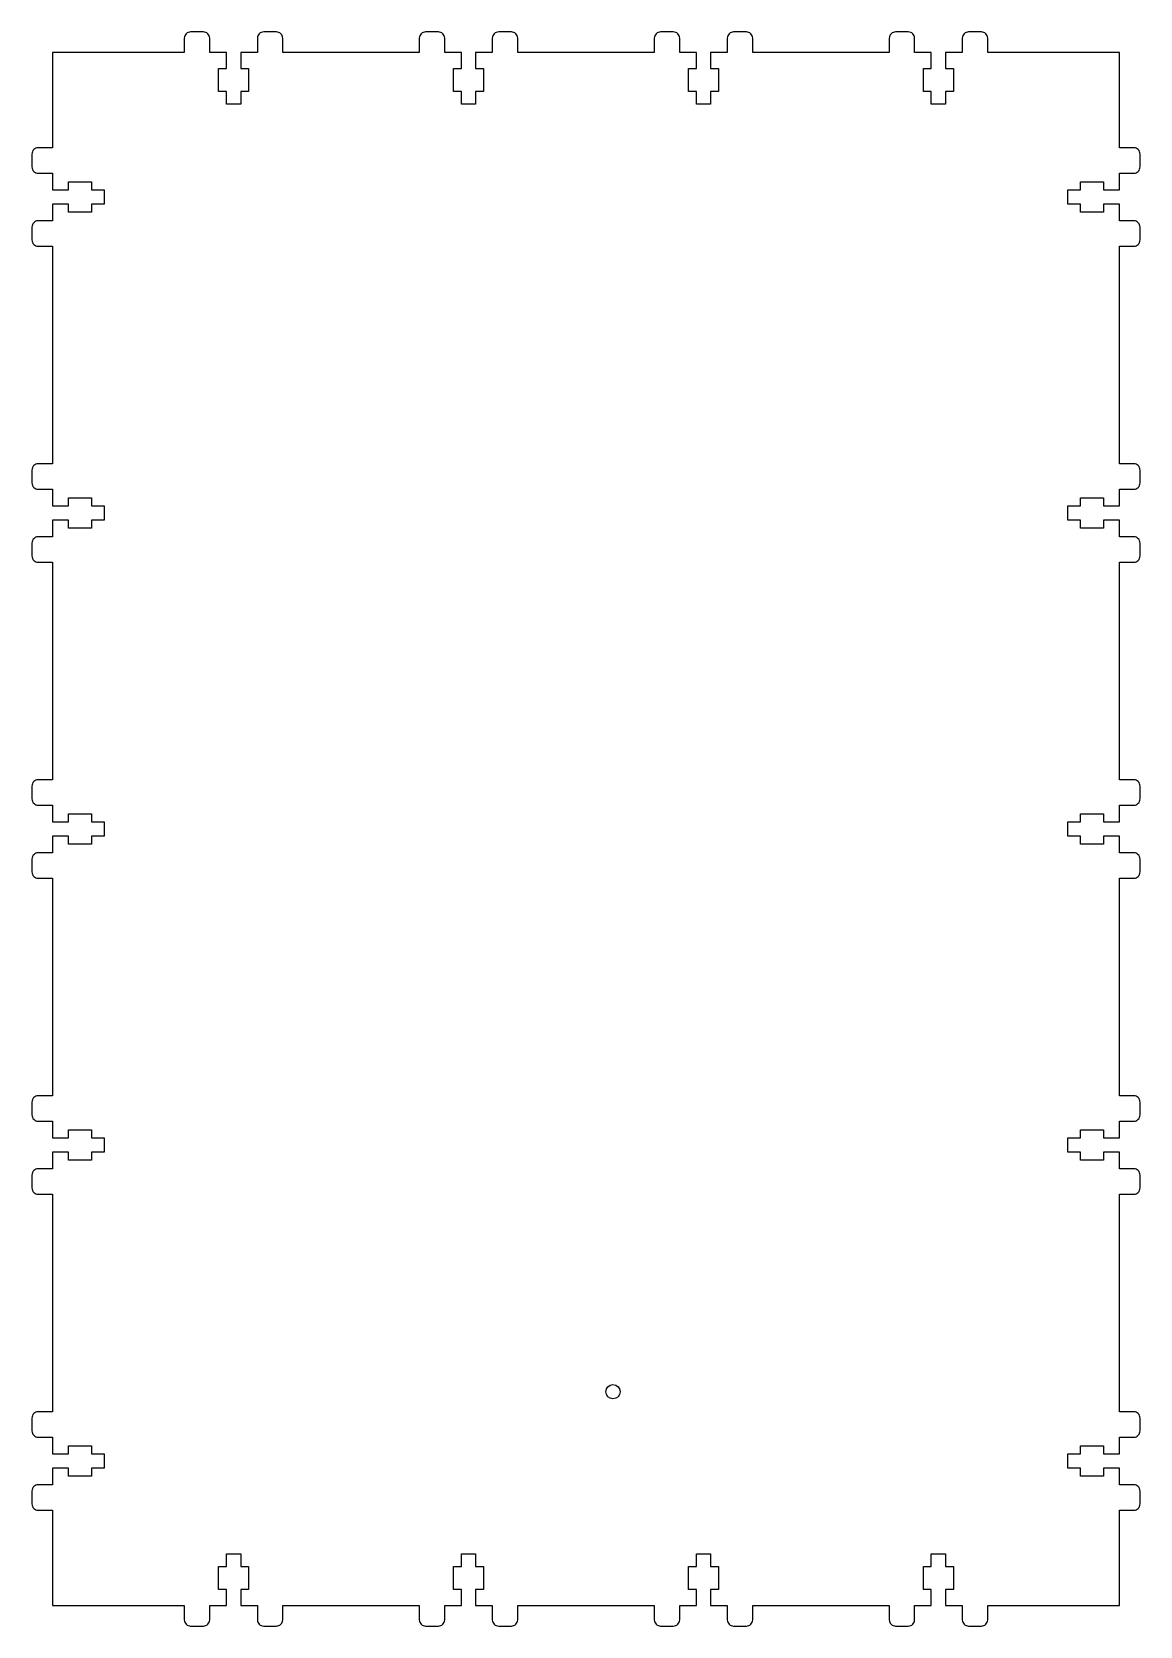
# Model space of a CAD drawing. Header units: millimetres. Extents: x -7 to 342, y -7 to 496.
import ezdxf

# ---------------------------------------------------------------- set-up
doc = ezdxf.new("R2010")
doc.units = ezdxf.units.MM

msp = doc.modelspace()

# ---------------------------------------------------------------- linework, layer by layer
msp.add_lwpolyline([(331, 147.25), (336, 147.25), (336, 152.5), (340.5, 152.5, 0.414214), (342.5, 154.5), (342.5, 158.5, 0.414214), (340.5, 160.5), (336, 160.5), (336, 229), (340.5, 229, 0.414214), (342.5, 231), (342.5, 235, 0.414214), (340.5, 237), (336, 237), (336, 242.25), (331, 242.25), (331, 239.75), (323.7, 239.75), (323.7, 242.25), (319.7, 242.25), (319.7, 246.75), (323.7, 246.75), (323.7, 249.25), (331, 249.25), (331, 246.75), (336, 246.75), (336, 252), (340.5, 252, 0.414214), (342.5, 254), (342.5, 258, 0.414214), (340.5, 260), (336, 260), (336, 328.5), (340.5, 328.5, 0.414214), (342.5, 330.5), (342.5, 334.5, 0.414214), (340.5, 336.5), (336, 336.5), (336, 341.75), (331, 341.75), (331, 339.25), (323.7, 339.25), (323.7, 341.75), (319.7, 341.75), (319.7, 346.25), (323.7, 346.25), (323.7, 348.75), (331, 348.75), (331, 346.25), (336, 346.25), (336, 351.5), (340.5, 351.5, 0.414214), (342.5, 353.5), (342.5, 357.5, 0.414214), (340.5, 359.5), (336, 359.5), (336, 428), (340.5, 428, 0.414214), (342.5, 430), (342.5, 434, 0.414214), (340.5, 436), (336, 436), (336, 441.25), (331, 441.25), (331, 438.75), (323.7, 438.75), (323.7, 441.25), (319.7, 441.25), (319.7, 445.75), (323.7, 445.75), (323.7, 448.25), (331, 448.25), (331, 445.75), (336, 445.75), (336, 451), (340.5, 451, 0.414214), (342.5, 453), (342.5, 457, 0.414214), (340.5, 459), (336, 459), (336, 489), (294.5, 489), (294.5, 493.5, 0.414214), (292.5, 495.5), (288.5, 495.5, 0.414214), (286.5, 493.5), (286.5, 489), (281.25, 489), (281.25, 484), (283.75, 484), (283.75, 476.7), (281.25, 476.7), (281.25, 472.7), (276.75, 472.7), (276.75, 476.7), (274.25, 476.7), (274.25, 484), (276.75, 484), (276.75, 489), (271.5, 489), (271.5, 493.5, 0.414214), (269.5, 495.5), (265.5, 495.5, 0.414214), (263.5, 493.5), (263.5, 489), (220.5, 489), (220.5, 493.5, 0.414214), (218.5, 495.5), (214.5, 495.5, 0.414214), (212.5, 493.5), (212.5, 489), (207.25, 489), (207.25, 484), (209.75, 484), (209.75, 476.7), (207.25, 476.7), (207.25, 472.7), (202.75, 472.7), (202.75, 476.7), (200.25, 476.7), (200.25, 484), (202.75, 484), (202.75, 489), (197.5, 489), (197.5, 493.5, 0.414214), (195.5, 495.5), (191.5, 495.5, 0.414214), (189.5, 493.5), (189.5, 489), (146.5, 489), (146.5, 493.5, 0.414214), (144.5, 495.5), (140.5, 495.5, 0.414214), (138.5, 493.5), (138.5, 489), (133.25, 489), (133.25, 484), (135.75, 484), (135.75, 476.7), (133.25, 476.7), (133.25, 472.7), (128.75, 472.7), (128.75, 476.7), (126.25, 476.7), (126.25, 484), (128.75, 484), (128.75, 489), (123.5, 489), (123.5, 493.5, 0.414214), (121.5, 495.5), (117.5, 495.5, 0.414214), (115.5, 493.5), (115.5, 489), (72.5, 489), (72.5, 493.5, 0.414214), (70.5, 495.5), (66.5, 495.5, 0.414214), (64.5, 493.5), (64.5, 489), (59.25, 489), (59.25, 484), (61.75, 484), (61.75, 476.7), (59.25, 476.7), (59.25, 472.7), (54.75, 472.7), (54.75, 476.7), (52.25, 476.7), (52.25, 484), (54.75, 484), (54.75, 489), (49.5, 489), (49.5, 493.5, 0.414214), (47.5, 495.5), (43.5, 495.5, 0.414214), (41.5, 493.5), (41.5, 489), (0, 489), (0, 459), (-4.5, 459, 0.414214), (-6.5, 457), (-6.5, 453, 0.414214), (-4.5, 451), (0, 451), (0, 445.75), (5, 445.75), (5, 448.25), (12.3, 448.25), (12.3, 445.75), (16.3, 445.75), (16.3, 441.25), (12.3, 441.25), (12.3, 438.75), (5, 438.75), (5, 441.25), (0, 441.25), (0, 436), (-4.5, 436, 0.414214), (-6.5, 434), (-6.5, 430, 0.414214), (-4.5, 428), (0, 428), (0, 359.5), (-4.5, 359.5, 0.414214), (-6.5, 357.5), (-6.5, 353.5, 0.414214), (-4.5, 351.5), (0, 351.5), (0, 346.25), (5, 346.25), (5, 348.75), (12.3, 348.75), (12.3, 346.25), (16.3, 346.25), (16.3, 341.75), (12.3, 341.75), (12.3, 339.25), (5, 339.25), (5, 341.75), (0, 341.75), (0, 336.5), (-4.5, 336.5, 0.414214), (-6.5, 334.5), (-6.5, 330.5, 0.414214), (-4.5, 328.5), (0, 328.5), (0, 260), (-4.5, 260, 0.414214), (-6.5, 258), (-6.5, 254, 0.414214), (-4.5, 252), (0, 252), (0, 246.75), (5, 246.75), (5, 249.25), (12.3, 249.25), (12.3, 246.75), (16.3, 246.75), (16.3, 242.25), (12.3, 242.25), (12.3, 239.75), (5, 239.75), (5, 242.25), (0, 242.25), (0, 237), (-4.5, 237, 0.414214), (-6.5, 235), (-6.5, 231, 0.414214), (-4.5, 229), (0, 229), (0, 160.5), (-4.5, 160.5, 0.414214), (-6.5, 158.5), (-6.5, 154.5, 0.414214), (-4.5, 152.5), (0, 152.5), (0, 147.25), (5, 147.25), (5, 149.75), (12.3, 149.75), (12.3, 147.25), (16.3, 147.25), (16.3, 142.75), (12.3, 142.75), (12.3, 140.25), (5, 140.25), (5, 142.75), (0, 142.75), (0, 137.5), (-4.5, 137.5, 0.414214), (-6.5, 135.5), (-6.5, 131.5, 0.414214), (-4.5, 129.5), (0, 129.5), (0, 61), (-4.5, 61, 0.414214), (-6.5, 59), (-6.5, 55, 0.414214), (-4.5, 53), (0, 53), (0, 47.75), (5, 47.75), (5, 50.25), (12.3, 50.25), (12.3, 47.75), (16.3, 47.75), (16.3, 43.25), (12.3, 43.25), (12.3, 40.75), (5, 40.75), (5, 43.25), (0, 43.25), (0, 38), (-4.5, 38, 0.414214), (-6.5, 36), (-6.5, 32, 0.414214), (-4.5, 30), (0, 30), (0, 0), (41.5, 0), (41.5, -4.5, 0.414214), (43.5, -6.5), (47.5, -6.5, 0.414214), (49.5, -4.5), (49.5, 0), (54.75, 0), (54.75, 5), (52.25, 5), (52.25, 12.3), (54.75, 12.3), (54.75, 16.3), (59.25, 16.3), (59.25, 12.3), (61.75, 12.3), (61.75, 5), (59.25, 5), (59.25, 0), (64.5, 0), (64.5, -4.5, 0.414214), (66.5, -6.5), (70.5, -6.5, 0.414214), (72.5, -4.5), (72.5, 0), (115.5, 0), (115.5, -4.5, 0.414214), (117.5, -6.5), (121.5, -6.5, 0.414214), (123.5, -4.5), (123.5, 0), (128.75, 0), (128.75, 5), (126.25, 5), (126.25, 12.3), (128.75, 12.3), (128.75, 16.3), (133.25, 16.3), (133.25, 12.3), (135.75, 12.3), (135.75, 5), (133.25, 5), (133.25, 0), (138.5, 0), (138.5, -4.5, 0.414214), (140.5, -6.5), (144.5, -6.5, 0.414214), (146.5, -4.5), (146.5, 0), (189.5, 0), (189.5, -4.5, 0.414214), (191.5, -6.5), (195.5, -6.5, 0.414214), (197.5, -4.5), (197.5, 0), (202.75, 0), (202.75, 5), (200.25, 5), (200.25, 12.3), (202.75, 12.3), (202.75, 16.3), (207.25, 16.3), (207.25, 12.3), (209.75, 12.3), (209.75, 5), (207.25, 5), (207.25, 0), (212.5, 0), (212.5, -4.5, 0.414214), (214.5, -6.5), (218.5, -6.5, 0.414214), (220.5, -4.5), (220.5, 0), (263.5, 0), (263.5, -4.5, 0.414214), (265.5, -6.5), (269.5, -6.5, 0.414214), (271.5, -4.5), (271.5, 0), (276.75, 0), (276.75, 5), (274.25, 5), (274.25, 12.3), (276.75, 12.3), (276.75, 16.3), (281.25, 16.3), (281.25, 12.3), (283.75, 12.3), (283.75, 5), (281.25, 5), (281.25, 0), (286.5, 0), (286.5, -4.5, 0.414214), (288.5, -6.5), (292.5, -6.5, 0.414214), (294.5, -4.5), (294.5, 0), (336, 0), (336, 30), (340.5, 30, 0.414214), (342.5, 32), (342.5, 36, 0.414214), (340.5, 38), (336, 38), (336, 43.25), (331, 43.25), (331, 40.75), (323.7, 40.75), (323.7, 43.25), (319.7, 43.25), (319.7, 47.75), (323.7, 47.75), (323.7, 50.25), (331, 50.25), (331, 47.75), (336, 47.75), (336, 53), (340.5, 53, 0.414214), (342.5, 55), (342.5, 59, 0.414214), (340.5, 61), (336, 61), (336, 129.5), (340.5, 129.5, 0.414214), (342.5, 131.5), (342.5, 135.5, 0.414214), (340.5, 137.5), (336, 137.5), (336, 142.75), (331, 142.75), (331, 140.25), (323.7, 140.25), (323.7, 142.75), (319.7, 142.75), (319.7, 147.25), (323.7, 147.25), (323.7, 149.75), (331, 149.75)], format="xyb", close=True)
msp.add_circle((176.5, 67.3), 2.25)

doc.saveas('drawing.dxf')
